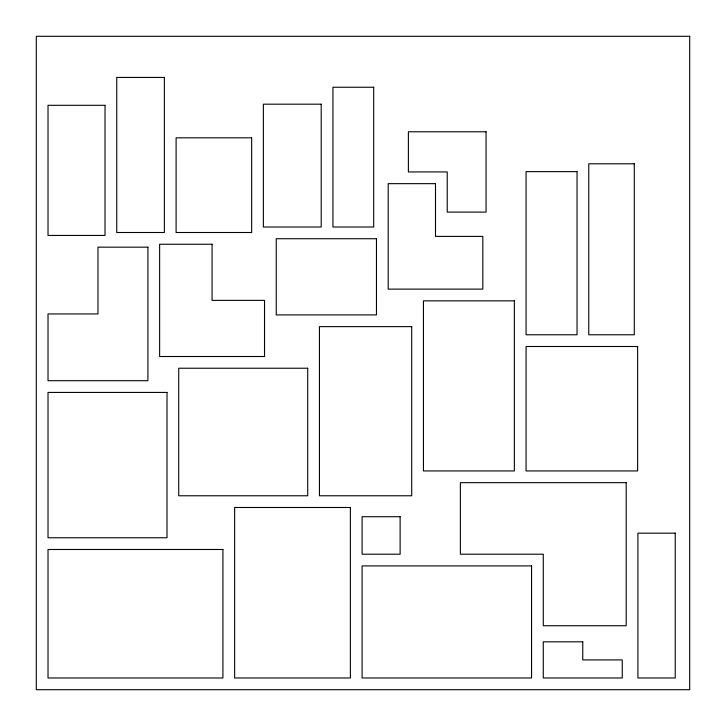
<?xml version="1.0" encoding="UTF-8"?>
<svg xmlns="http://www.w3.org/2000/svg" width="726" height="726" viewBox="0 0 726 726"><rect width="100%" height="100%" fill="white"/><g stroke="black" fill="none" stroke-linecap="round" stroke-linejoin="round"><path stroke-width="1.09" d="M689.7 36.3L36.3 36.3L36.3 689.7L689.7 689.7L689.7 36.3M164.375 77.437L116.741 77.437L116.741 232.511L164.375 232.511L164.375 77.437M373.69 87.247L332.935 87.247L332.935 227.011L373.69 227.011L373.69 87.247M321.21 104.181L263.375 104.181L263.375 227.011L321.21 227.011L321.21 104.181M105.016 105.315L48.016 105.315L48.016 235.442L105.016 235.442L105.016 105.315M486.057 131.778L408.393 131.778L408.393 171.935L447.225 171.935L447.225 212.101L486.057 212.101L486.057 131.778M251.659 137.822L176.1 137.822L176.1 232.511L251.659 232.511L251.659 137.822M634.279 163.795L588.768 163.795L588.768 334.777L634.279 334.777L634.279 163.795M577.043 171.635L526.069 171.635L526.069 334.777L577.043 334.777L577.043 171.635M435.5 183.66L388.192 183.66L388.192 289.12L482.817 289.12L482.817 236.395L435.5 236.395L435.5 183.66M376.467 238.727L276.243 238.727L276.243 314.912L376.467 314.912L376.467 238.727M212.074 244.235L159.629 244.235L159.629 356.511L264.527 356.511L264.527 300.373L212.074 300.373L212.074 244.235M147.913 247.167L97.965 247.167L97.965 313.941L48.016 313.941L48.016 380.705L147.913 380.705L147.913 247.167M514.353 300.845L423.44 300.845L423.44 470.938L514.353 470.938L514.353 300.845M411.715 326.627L319.44 326.627L319.44 495.776L411.715 495.776L411.715 326.627M637.619 346.493L526.069 346.493L526.069 470.938L637.619 470.938L637.619 346.493M307.724 368.227L178.732 368.227L178.732 495.776L307.724 495.776L307.724 368.227M167.007 392.43L48.016 392.43L48.016 537.766L167.007 537.766L167.007 392.43M626.184 482.663L460.375 482.663L460.375 554.201L543.275 554.201L543.275 625.739L626.184 625.739L626.184 482.663M350.377 507.492L234.643 507.492L234.643 677.984L350.377 677.984L350.377 507.492M400.126 516.712L362.102 516.712L362.102 554.201L400.126 554.201L400.126 516.712M675.234 533.165L637.909 533.165L637.909 677.984L675.234 677.984L675.234 533.165M222.918 549.482L48.016 549.482L48.016 677.984L222.918 677.984L222.918 549.482M531.559 565.917L362.102 565.917L362.102 677.984L531.559 677.984L531.559 565.917M582.769 641.829L543.275 641.829L543.275 677.984L622.255 677.984L622.255 659.907L582.769 659.907L582.769 641.829"/></g></svg>
